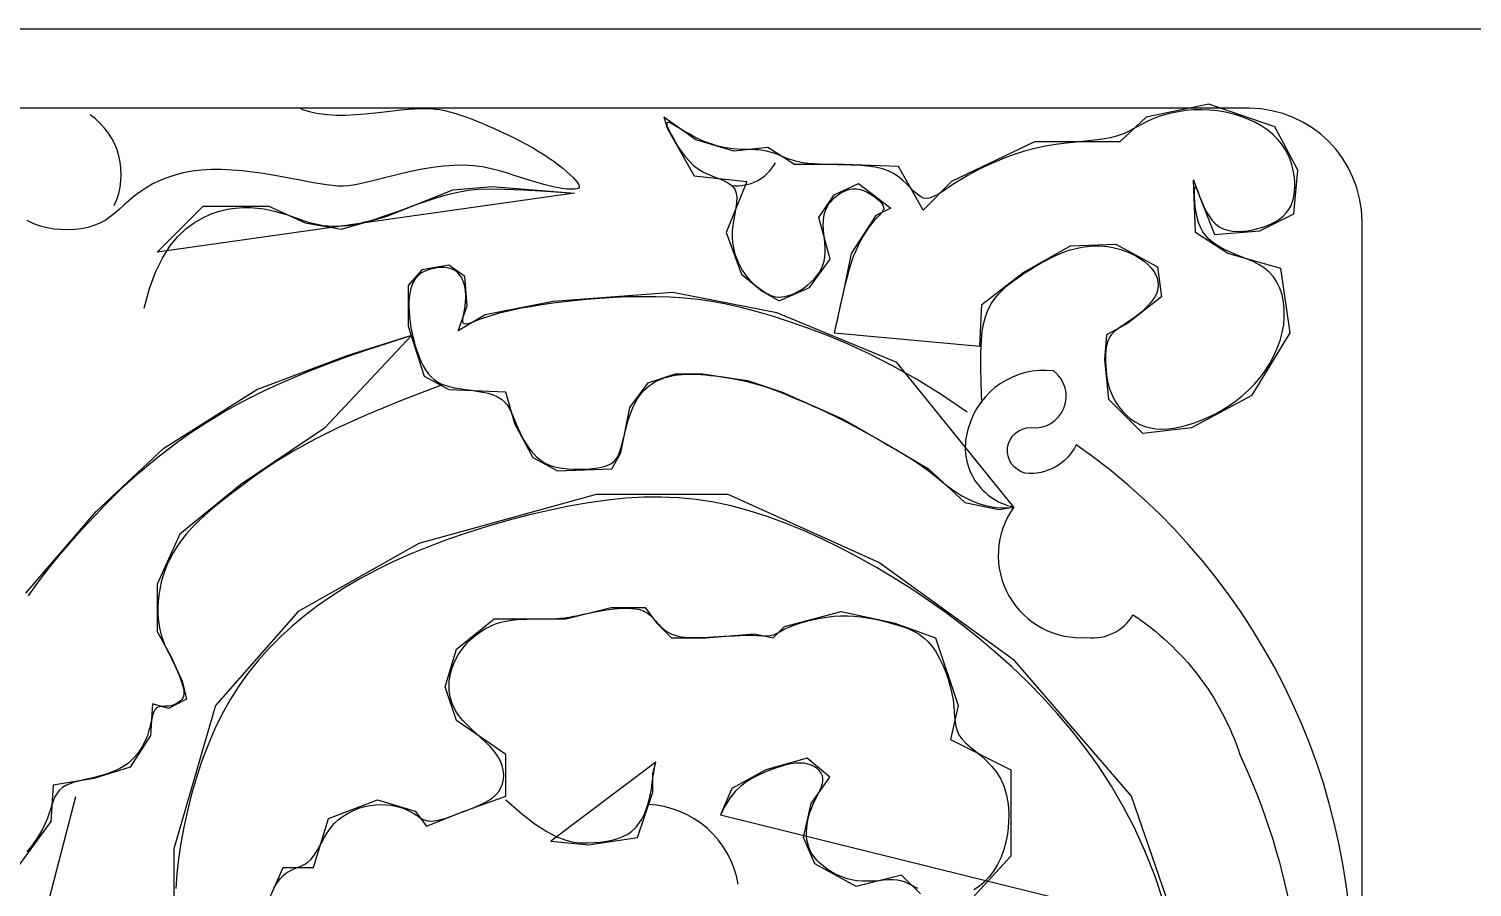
# Model space of a CAD drawing. Header units: metres. Extents: x 9271 to 18101, y 7802 to 23584.
# Drawn here: x 13684.8 to 13869, y 20436.5 to 20546.1 of the extents above; entities that cross this region are included whole.
import ezdxf

# ---------------------------------------------------------------- set-up
doc = ezdxf.new("R2010")
doc.units = ezdxf.units.M
for name, color, linetype in [('3', 3, 'Continuous'), ('4', 4, 'Continuous'), ('7', 7, 'Continuous')]:
    doc.layers.add(name, color=color, linetype=linetype)

msp = doc.modelspace()

# ---------------------------------------------------------------- linework, layer by layer
at = {"layer": '3'}
for points in [[(13719.41, 20535.94), (13719.71, 20535.8), (13720.7, 20535.48), (13721.75, 20535.26), (13722.85, 20535.13), (13724.02, 20535.08), (13725.24, 20535.08), (13726.48, 20535.14), (13727.72, 20535.23), (13728.95, 20535.35), (13730.12, 20535.48), (13731.23, 20535.61), (13732.25, 20535.73), (13733.17, 20535.82), (13733.99, 20535.88), (13734.74, 20535.92), (13735.42, 20535.93), (13736.05, 20535.91), (13736.66, 20535.85), (13737.25, 20535.77), (13737.85, 20535.66), (13738.46, 20535.51), (13739.09, 20535.33), (13739.75, 20535.12), (13740.43, 20534.89), (13741.13, 20534.63), (13741.85, 20534.34), (13742.6, 20534.03), (13743.37, 20533.7), (13744.17, 20533.35), (13744.98, 20532.98), (13745.81, 20532.6), (13746.64, 20532.2), (13747.46, 20531.79), (13748.27, 20531.36), (13749.05, 20530.93), (13749.8, 20530.49), (13750.52, 20530.04), (13751.19, 20529.59), (13751.82, 20529.15), (13752.4, 20528.71), (13752.93, 20528.28), (13753.41, 20527.88), (13753.84, 20527.49), (13754.21, 20527.14), (13754.52, 20526.81), (13754.76, 20526.52), (13754.93, 20526.27), (13755.02, 20526.05), (13755.02, 20525.88), (13754.92, 20525.74), (13754.72, 20525.65), (13754.42, 20525.6), (13753.99, 20525.6), (13753.46, 20525.64), (13752.84, 20525.72), (13752.13, 20525.84), (13751.36, 20526.01), (13750.53, 20526.21), (13749.66, 20526.45), (13748.75, 20526.72), (13747.82, 20527.02), (13746.87, 20527.34), (13745.89, 20527.65), (13744.86, 20527.96), (13743.8, 20528.23), (13742.69, 20528.45), (13741.52, 20528.6), (13740.29, 20528.67), (13739.01, 20528.65), (13737.68, 20528.55), (13736.33, 20528.38), (13734.99, 20528.16), (13733.68, 20527.9), (13732.42, 20527.62), (13731.24, 20527.34), (13730.16, 20527.07), (13729.19, 20526.82), (13728.33, 20526.6), (13727.56, 20526.41), (13726.85, 20526.25), (13726.18, 20526.14), (13725.53, 20526.05), (13724.88, 20526.01), (13724.22, 20526.02), (13723.51, 20526.07), (13722.77, 20526.16), (13721.97, 20526.28), (13721.12, 20526.43), (13720.21, 20526.6), (13719.24, 20526.79), (13718.2, 20527), (13717.09, 20527.21), (13715.9, 20527.41), (13714.64, 20527.61), (13713.35, 20527.79), (13712.03, 20527.94), (13710.69, 20528.05), (13709.37, 20528.11), (13708.07, 20528.11), (13706.81, 20528.04), (13705.61, 20527.9), (13704.46, 20527.69), (13703.38, 20527.41), (13702.36, 20527.07), (13701.4, 20526.67), (13700.51, 20526.24), (13699.68, 20525.76), (13698.91, 20525.25), (13698.21, 20524.72), (13697.55, 20524.17), (13696.93, 20523.62), (13696.33, 20523.08), (13695.73, 20522.56), (13695.12, 20522.08), (13694.49, 20521.64), (13693.81, 20521.27), (13693.07, 20520.97), (13692.29, 20520.73), (13691.46, 20520.56), (13690.61, 20520.46), (13689.74, 20520.43), (13688.85, 20520.45), (13687.97, 20520.53), (13687.1, 20520.68), (13686.24, 20520.88), (13685.39, 20521.19), (13684.53, 20521.63)], [(13806.42, 20498.34), (13806.42, 20498.34), (13806.34, 20500.85), (13806.31, 20502.98), (13806.32, 20504.76), (13806.38, 20506.26), (13806.5, 20507.51), (13806.68, 20508.56), (13806.93, 20509.46), (13807.24, 20510.25), (13807.64, 20510.98), (13808.1, 20511.65), (13808.62, 20512.27), (13809.19, 20512.85), (13809.81, 20513.4), (13810.47, 20513.91), (13811.15, 20514.4), (13811.85, 20514.88), (13812.57, 20515.34), (13813.29, 20515.78), (13814.03, 20516.21), (13814.76, 20516.61), (13815.51, 20516.98), (13816.25, 20517.31), (13816.99, 20517.6), (13817.73, 20517.86), (13818.47, 20518.06), (13819.21, 20518.21), (13819.93, 20518.31), (13820.66, 20518.37), (13821.38, 20518.37), (13822.09, 20518.33), (13822.79, 20518.24), (13823.49, 20518.1), (13824.18, 20517.91), (13824.86, 20517.67), (13825.5, 20517.4), (13826.12, 20517.09), (13826.7, 20516.74), (13827.22, 20516.37), (13827.69, 20515.98), (13828.08, 20515.56), (13828.41, 20515.13), (13828.66, 20514.69), (13828.83, 20514.24), (13828.93, 20513.78), (13828.95, 20513.32), (13828.9, 20512.86), (13828.77, 20512.4), (13828.57, 20511.94), (13828.29, 20511.49), (13827.95, 20511.05), (13827.56, 20510.63), (13827.13, 20510.22), (13826.68, 20509.83), (13826.22, 20509.46), (13825.75, 20509.12), (13825.31, 20508.8), (13824.88, 20508.51), (13824.48, 20508.25), (13824.12, 20508), (13823.78, 20507.76), (13823.48, 20507.52), (13823.2, 20507.28), (13822.97, 20507.03), (13822.77, 20506.75), (13822.61, 20506.45), (13822.48, 20506.12), (13822.38, 20505.77), (13822.31, 20505.39), (13822.27, 20504.98), (13822.24, 20504.54), (13822.24, 20504.07), (13822.24, 20503.57), (13822.27, 20503.05), (13822.31, 20502.49), (13822.37, 20501.92), (13822.46, 20501.33), (13822.59, 20500.74), (13822.76, 20500.14), (13822.98, 20499.54), (13823.25, 20498.95), (13823.58, 20498.36), (13823.97, 20497.8), (13824.41, 20497.27), (13824.9, 20496.77), (13825.44, 20496.32), (13826.02, 20495.92), (13826.63, 20495.59), (13827.28, 20495.33), (13827.96, 20495.14), (13828.67, 20495.03), (13829.4, 20494.99), (13830.17, 20495.02), (13830.96, 20495.11), (13831.78, 20495.27), (13832.62, 20495.49), (13833.48, 20495.77), (13834.37, 20496.1), (13835.27, 20496.48), (13836.17, 20496.91), (13837.08, 20497.41), (13837.97, 20497.96), (13838.84, 20498.56), (13839.68, 20499.23), (13840.49, 20499.95), (13841.25, 20500.74), (13841.96, 20501.57), (13842.61, 20502.45), (13843.2, 20503.38), (13843.72, 20504.33), (13844.16, 20505.31), (13844.52, 20506.31), (13844.8, 20507.31), (13844.98, 20508.32), (13845.06, 20509.33), (13845.06, 20510.31), (13844.96, 20511.25), (13844.77, 20512.15), (13844.49, 20512.99), (13844.12, 20513.75), (13843.67, 20514.44), (13843.13, 20515.02), (13842.52, 20515.52), (13841.86, 20515.96), (13841.15, 20516.33), (13840.43, 20516.66), (13839.69, 20516.96), (13838.97, 20517.25), (13838.27, 20517.53), (13837.61, 20517.83), (13837, 20518.14), (13836.43, 20518.47), (13835.91, 20518.84), (13835.44, 20519.25), (13835.03, 20519.69), (13834.67, 20520.19), (13834.37, 20520.75), (13834.12, 20521.37), (13833.94, 20522.02), (13833.8, 20522.7), (13833.7, 20523.36), (13833.63, 20523.99), (13833.6, 20524.57), (13833.59, 20525.07), (13833.6, 20525.46), (13833.62, 20525.73), (13833.66, 20525.88), (13833.71, 20525.91), (13833.77, 20525.85), (13833.86, 20525.68), (13833.96, 20525.43), (13834.09, 20525.1), (13834.25, 20524.69), (13834.43, 20524.23), (13834.64, 20523.72), (13834.88, 20523.18), (13835.16, 20522.64), (13835.49, 20522.12), (13835.85, 20521.63), (13836.27, 20521.19), (13836.74, 20520.83), (13837.27, 20520.56), (13837.84, 20520.38), (13838.45, 20520.27), (13839.08, 20520.23), (13839.74, 20520.25), (13840.4, 20520.32), (13841.05, 20520.44), (13841.7, 20520.59), (13842.32, 20520.77), (13842.91, 20520.98), (13843.48, 20521.22), (13844, 20521.5), (13844.49, 20521.82), (13844.92, 20522.18), (13845.31, 20522.59), (13845.64, 20523.04), (13845.92, 20523.55), (13846.13, 20524.11), (13846.28, 20524.7), (13846.38, 20525.33), (13846.42, 20525.98), (13846.4, 20526.65), (13846.33, 20527.34), (13846.21, 20528.03), (13846.03, 20528.73), (13845.79, 20529.41), (13845.5, 20530.09), (13845.13, 20530.75), (13844.7, 20531.4), (13844.2, 20532.01), (13843.61, 20532.6), (13842.94, 20533.14), (13842.19, 20533.65), (13841.37, 20534.11), (13840.48, 20534.52), (13839.54, 20534.88), (13838.56, 20535.19), (13837.55, 20535.43), (13836.52, 20535.61), (13835.49, 20535.72), (13834.47, 20535.76), (13833.47, 20535.73), (13832.48, 20535.65), (13831.53, 20535.51), (13830.62, 20535.33), (13829.76, 20535.1), (13828.95, 20534.84), (13828.2, 20534.55), (13827.53, 20534.24), (13826.9, 20533.91), (13826.29, 20533.58), (13825.69, 20533.26), (13825.06, 20532.95), (13824.39, 20532.66), (13823.64, 20532.4), (13822.81, 20532.18), (13821.86, 20532), (13820.81, 20531.86), (13819.68, 20531.74), (13818.47, 20531.61), (13817.2, 20531.48), (13815.9, 20531.31), (13814.57, 20531.09), (13813.22, 20530.81), (13811.88, 20530.46), (13810.56, 20530.03), (13809.27, 20529.56), (13808.02, 20529.04), (13806.83, 20528.5), (13805.7, 20527.94), (13804.66, 20527.38), (13803.72, 20526.83), (13802.88, 20526.3), (13802.14, 20525.81), (13801.48, 20525.37), (13800.89, 20525), (13800.37, 20524.71), (13799.88, 20524.52), (13799.44, 20524.44), (13799.01, 20524.49), (13798.59, 20524.68), (13798.17, 20524.98), (13797.73, 20525.37), (13797.29, 20525.82), (13796.81, 20526.3), (13796.3, 20526.78), (13795.75, 20527.23), (13795.14, 20527.63), (13794.48, 20527.95), (13793.76, 20528.2), (13793.01, 20528.39), (13792.22, 20528.52), (13791.4, 20528.61), (13790.57, 20528.67), (13789.73, 20528.7), (13788.9, 20528.72), (13788.07, 20528.73), (13787.27, 20528.75), (13786.48, 20528.77), (13785.71, 20528.8), (13784.98, 20528.84), (13784.27, 20528.91), (13783.6, 20529), (13782.98, 20529.12), (13782.4, 20529.27), (13781.85, 20529.45), (13781.34, 20529.64), (13780.84, 20529.83), (13780.37, 20530.03), (13779.9, 20530.21), (13779.43, 20530.36), (13778.95, 20530.49), (13778.46, 20530.57), (13777.96, 20530.63), (13777.44, 20530.66), (13776.91, 20530.67), (13776.37, 20530.68), (13775.81, 20530.7), (13775.25, 20530.72), (13774.68, 20530.77), (13774.11, 20530.84), (13773.52, 20530.95), (13772.94, 20531.08), (13772.35, 20531.24), (13771.77, 20531.43), (13771.19, 20531.64), (13770.62, 20531.88), (13770.05, 20532.14), (13769.5, 20532.42), (13768.97, 20532.71), (13768.46, 20533), (13767.99, 20533.28), (13767.56, 20533.54), (13767.17, 20533.77), (13766.85, 20533.95), (13766.59, 20534.07), (13766.4, 20534.13), (13766.27, 20534.11), (13766.22, 20534.03), (13766.22, 20533.88), (13766.28, 20533.66), (13766.4, 20533.37), (13766.57, 20533.01), (13766.79, 20532.58), (13767.05, 20532.08), (13767.36, 20531.53), (13767.72, 20530.94), (13768.13, 20530.34), (13768.58, 20529.75), (13769.09, 20529.18), (13769.64, 20528.66), (13770.25, 20528.19), (13770.91, 20527.81), (13771.59, 20527.49), (13772.28, 20527.2), (13772.95, 20526.94), (13773.56, 20526.67), (13774.11, 20526.37), (13774.56, 20526.03), (13774.88, 20525.62), (13775.07, 20525.12), (13775.14, 20524.55), (13775.11, 20523.92), (13775.02, 20523.23), (13774.9, 20522.51), (13774.76, 20521.77), (13774.64, 20521.02), (13774.56, 20520.27), (13774.55, 20519.54), (13774.6, 20518.83), (13774.71, 20518.15), (13774.87, 20517.5), (13775.07, 20516.89), (13775.31, 20516.31), (13775.57, 20515.77), (13775.85, 20515.28), (13776.14, 20514.84), (13776.44, 20514.44), (13776.75, 20514.08), (13777.06, 20513.76), (13777.38, 20513.47), (13777.69, 20513.2), (13778, 20512.97), (13778.31, 20512.75), (13778.61, 20512.54), (13778.9, 20512.36), (13779.2, 20512.2), (13779.5, 20512.06), (13779.81, 20511.96), (13780.14, 20511.89), (13780.48, 20511.85), (13780.84, 20511.86), (13781.23, 20511.91), (13781.64, 20512.01), (13782.07, 20512.15), (13782.51, 20512.32), (13782.94, 20512.54), (13783.38, 20512.79), (13783.81, 20513.07), (13784.23, 20513.39), (13784.62, 20513.74), (13785, 20514.11), (13785.34, 20514.52), (13785.65, 20514.95), (13785.91, 20515.42), (13786.13, 20515.91), (13786.3, 20516.42), (13786.4, 20516.97), (13786.45, 20517.54), (13786.44, 20518.13), (13786.41, 20518.73), (13786.35, 20519.33), (13786.28, 20519.92), (13786.23, 20520.51), (13786.19, 20521.07), (13786.2, 20521.6), (13786.26, 20522.09), (13786.36, 20522.55), (13786.51, 20522.97), (13786.7, 20523.37), (13786.92, 20523.73), (13787.18, 20524.06), (13787.46, 20524.37), (13787.77, 20524.65), (13788.1, 20524.91), (13788.44, 20525.14), (13788.81, 20525.34), (13789.19, 20525.49), (13789.58, 20525.6), (13790, 20525.66), (13790.43, 20525.65), (13790.87, 20525.58), (13791.33, 20525.44), (13791.79, 20525.24), (13792.24, 20525), (13792.66, 20524.72), (13793.04, 20524.43), (13793.37, 20524.13), (13793.63, 20523.84), (13793.81, 20523.57), (13793.9, 20523.33), (13793.91, 20523.11), (13793.84, 20522.9), (13793.7, 20522.69), (13793.51, 20522.46), (13793.27, 20522.22), (13792.99, 20521.93), (13792.68, 20521.6), (13792.36, 20521.2), (13792.02, 20520.76), (13791.67, 20520.25), (13791.33, 20519.7), (13790.98, 20519.09), (13790.65, 20518.44), (13790.33, 20517.75), (13790.03, 20517.01), (13789.75, 20516.23), (13789.49, 20515.39), (13789.23, 20514.45), (13788.96, 20513.38), (13788.68, 20512.16), (13788.36, 20510.75), (13787.99, 20509.13), (13787.57, 20507.27), (13806.18, 20505.58), (13806.42, 20510.89), (13811.73, 20515), (13817.77, 20518.38), (13823.57, 20518.62), (13828.89, 20515.72), (13829.37, 20511.86), (13825.02, 20508.48), (13822.37, 20507.03), (13822.12, 20503.89), (13822.61, 20498.83), (13826.96, 20494.48), (13833.24, 20495.2), (13840.97, 20499.31), (13845.8, 20507.27), (13844.6, 20515.48), (13837.83, 20517.41), (13833.72, 20520.07), (13833.48, 20526.83), (13833.96, 20525.38), (13836.14, 20519.83), (13841.94, 20520.31), (13846.29, 20522.48), (13846.77, 20528.03), (13843.87, 20533.59), (13835.41, 20536.48), (13827.44, 20534.79), (13824.06, 20531.65), (13813.18, 20531.65), (13802.55, 20526.59), (13798.93, 20522.96), (13795.79, 20528.52), (13788.78, 20528.76), (13782.5, 20528.76), (13779.11, 20530.93), (13774.76, 20530.45), (13769.93, 20531.9), (13765.82, 20534.79), (13766.31, 20533.34), (13769.69, 20527.31), (13776.45, 20526.59), (13773.8, 20520.07), (13775.73, 20514.76), (13778.39, 20512.58), (13780.56, 20511.38), (13784.43, 20513.07), (13787.09, 20516.69), (13785.64, 20522), (13787.57, 20524.9), (13790.71, 20526.34), (13794.82, 20523.21), (13792.89, 20522.24), (13789.74, 20517.41), (13788.78, 20512.58), (13787.57, 20507.27)], [(13699.47, 20510.45), (13699.47, 20510.45), (13700.15, 20512.93), (13700.94, 20515.04), (13701.82, 20516.83), (13702.76, 20518.33), (13703.77, 20519.56), (13704.81, 20520.55), (13705.87, 20521.34), (13706.95, 20521.97), (13708.02, 20522.45), (13709.08, 20522.81), (13710.11, 20523.06), (13711.13, 20523.21), (13712.1, 20523.27), (13713.04, 20523.26), (13713.94, 20523.2), (13714.78, 20523.09), (13715.56, 20522.94), (13716.3, 20522.77), (13716.98, 20522.57), (13717.64, 20522.37), (13718.26, 20522.16), (13718.86, 20521.95), (13719.44, 20521.74), (13720.02, 20521.55), (13720.6, 20521.38), (13721.18, 20521.23), (13721.76, 20521.1), (13722.35, 20521), (13722.96, 20520.93), (13723.57, 20520.89), (13724.2, 20520.89), (13724.84, 20520.92), (13725.51, 20520.99), (13726.2, 20521.1), (13726.91, 20521.25), (13727.65, 20521.43), (13728.42, 20521.64), (13729.22, 20521.88), (13730.05, 20522.16), (13730.93, 20522.46), (13731.84, 20522.78), (13732.78, 20523.13), (13733.75, 20523.48), (13734.74, 20523.83), (13735.74, 20524.18), (13736.75, 20524.5), (13737.75, 20524.81), (13738.76, 20525.08), (13739.76, 20525.3), (13740.85, 20525.48), (13742.11, 20525.6), (13743.65, 20525.66), (13745.55, 20525.64), (13747.92, 20525.55), (13750.84, 20525.38), (13754.42, 20525.11), (13701.15, 20517.57), (13707.02, 20523.43), (13715.41, 20523.43), (13720.02, 20521.34), (13724.64, 20520.5), (13730.51, 20522.18), (13738.9, 20525.53), (13743.93, 20525.95), (13754.42, 20525.11)], [(13804.55, 20497.15), (13804.55, 20497.15), (13801.25, 20499.39), (13798.08, 20501.35), (13795.04, 20503.06), (13792.13, 20504.55), (13789.36, 20505.83), (13786.73, 20506.93), (13784.24, 20507.88), (13781.9, 20508.7), (13779.7, 20509.4), (13777.64, 20510), (13775.68, 20510.51), (13773.8, 20510.93), (13771.98, 20511.26), (13770.2, 20511.52), (13768.43, 20511.7), (13766.66, 20511.82), (13764.86, 20511.88), (13763.04, 20511.89), (13761.23, 20511.86), (13759.44, 20511.78), (13757.68, 20511.67), (13755.98, 20511.53), (13754.34, 20511.37), (13752.79, 20511.2), (13751.35, 20511.01), (13750, 20510.82), (13748.75, 20510.62), (13747.6, 20510.41), (13746.54, 20510.19), (13745.57, 20509.97), (13744.69, 20509.75), (13743.89, 20509.51), (13743.17, 20509.28), (13742.53, 20509.05), (13741.97, 20508.84), (13741.49, 20508.65), (13741.09, 20508.51), (13740.76, 20508.41), (13740.51, 20508.37), (13740.33, 20508.41), (13740.22, 20508.52), (13740.17, 20508.7), (13740.16, 20508.95), (13740.2, 20509.25), (13740.26, 20509.59), (13740.33, 20509.98), (13740.41, 20510.39), (13740.47, 20510.81), (13740.51, 20511.25), (13740.53, 20511.69), (13740.53, 20512.13), (13740.5, 20512.56), (13740.45, 20512.97), (13740.37, 20513.37), (13740.26, 20513.74), (13740.13, 20514.08), (13739.98, 20514.39), (13739.79, 20514.66), (13739.58, 20514.9), (13739.34, 20515.1), (13739.08, 20515.27), (13738.8, 20515.4), (13738.49, 20515.5), (13738.16, 20515.57), (13737.81, 20515.61), (13737.44, 20515.62), (13737.06, 20515.6), (13736.67, 20515.55), (13736.29, 20515.47), (13735.92, 20515.37), (13735.56, 20515.24), (13735.22, 20515.09), (13734.91, 20514.92), (13734.63, 20514.72), (13734.37, 20514.49), (13734.14, 20514.23), (13733.94, 20513.93), (13733.76, 20513.59), (13733.61, 20513.21), (13733.49, 20512.78), (13733.39, 20512.31), (13733.33, 20511.79), (13733.29, 20511.23), (13733.28, 20510.63), (13733.3, 20509.99), (13733.35, 20509.33), (13733.43, 20508.64), (13733.54, 20507.93), (13733.68, 20507.2), (13733.85, 20506.46), (13734.05, 20505.73), (13734.28, 20505.02), (13734.53, 20504.33), (13734.8, 20503.68), (13735.1, 20503.08), (13735.42, 20502.54), (13735.75, 20502.07), (13736.11, 20501.67), (13736.5, 20501.32), (13736.92, 20501.03), (13737.38, 20500.79), (13737.89, 20500.59), (13738.45, 20500.42), (13739.07, 20500.28), (13739.75, 20500.16), (13740.47, 20500.06), (13741.22, 20499.96), (13741.97, 20499.85), (13742.7, 20499.72), (13743.4, 20499.56), (13744.04, 20499.37), (13744.61, 20499.13), (13745.09, 20498.83), (13745.49, 20498.48), (13745.82, 20498.08), (13746.1, 20497.65), (13746.34, 20497.18), (13746.55, 20496.69), (13746.76, 20496.18), (13746.97, 20495.66), (13747.19, 20495.14), (13747.44, 20494.62), (13747.7, 20494.1), (13747.97, 20493.59), (13748.27, 20493.11), (13748.57, 20492.65), (13748.9, 20492.21), (13749.23, 20491.82), (13749.58, 20491.46), (13749.95, 20491.14), (13750.35, 20490.86), (13750.77, 20490.61), (13751.23, 20490.41), (13751.74, 20490.23), (13752.29, 20490.09), (13752.89, 20489.99), (13753.55, 20489.91), (13754.25, 20489.87), (13754.97, 20489.86), (13755.69, 20489.87), (13756.4, 20489.92), (13757.07, 20489.99), (13757.69, 20490.1), (13758.23, 20490.23), (13758.7, 20490.39), (13759.08, 20490.58), (13759.4, 20490.8), (13759.65, 20491.06), (13759.87, 20491.37), (13760.05, 20491.72), (13760.21, 20492.13), (13760.35, 20492.58), (13760.5, 20493.1), (13760.64, 20493.66), (13760.8, 20494.25), (13760.95, 20494.87), (13761.12, 20495.49), (13761.3, 20496.12), (13761.49, 20496.72), (13761.7, 20497.3), (13761.93, 20497.84), (13762.17, 20498.34), (13762.43, 20498.8), (13762.71, 20499.22), (13763.01, 20499.61), (13763.33, 20499.96), (13763.66, 20500.28), (13764.01, 20500.57), (13764.38, 20500.82), (13764.77, 20501.05), (13765.17, 20501.25), (13765.58, 20501.42), (13766, 20501.56), (13766.42, 20501.68), (13766.85, 20501.79), (13767.29, 20501.87), (13767.72, 20501.93), (13768.16, 20501.98), (13768.61, 20502), (13769.07, 20502.02), (13769.55, 20502.01), (13770.05, 20502), (13770.58, 20501.96), (13771.14, 20501.91), (13771.73, 20501.85), (13772.35, 20501.78), (13773, 20501.69), (13773.66, 20501.6), (13774.32, 20501.49), (13774.99, 20501.37), (13775.65, 20501.24), (13776.29, 20501.1), (13776.91, 20500.95), (13777.52, 20500.79), (13778.13, 20500.61), (13778.74, 20500.42), (13779.37, 20500.2), (13780.02, 20499.97), (13780.71, 20499.71), (13781.44, 20499.41), (13782.22, 20499.09), (13783.05, 20498.74), (13783.91, 20498.37), (13784.8, 20497.98), (13785.7, 20497.57), (13786.6, 20497.15), (13787.49, 20496.72), (13788.37, 20496.29), (13789.22, 20495.86), (13790.05, 20495.42), (13790.85, 20494.99), (13791.63, 20494.57), (13792.39, 20494.15), (13793.12, 20493.73), (13793.84, 20493.32), (13794.53, 20492.92), (13795.21, 20492.53), (13795.87, 20492.14), (13796.52, 20491.75), (13797.15, 20491.36), (13797.77, 20490.97), (13798.39, 20490.56), (13798.99, 20490.14), (13799.59, 20489.7), (13800.18, 20489.24), (13800.78, 20488.76), (13801.37, 20488.28), (13801.98, 20487.81), (13802.6, 20487.34), (13803.23, 20486.9), (13803.89, 20486.49), (13804.57, 20486.12), (13805.28, 20485.79), (13806.01, 20485.51), (13806.76, 20485.29), (13807.52, 20485.12), (13808.28, 20485), (13809.04, 20484.95), (13809.79, 20484.96), (13810.52, 20485.04), (13795.59, 20503.5), (13780.28, 20509.85), (13767, 20512.45), (13751.69, 20511.29), (13743.02, 20509.56), (13739.56, 20507.54), (13740.71, 20510.72), (13740.42, 20514.47), (13738.4, 20515.91), (13734.93, 20515.33), (13733.2, 20513.31), (13733.2, 20508.12), (13735.22, 20501.77), (13738.4, 20500.04), (13745.62, 20499.75), (13746.78, 20495.71), (13749.09, 20491.38), (13752.26, 20489.65), (13759.2, 20489.94), (13760.35, 20491.96), (13761.51, 20497.73), (13763.82, 20500.91), (13767.29, 20502.06), (13770.75, 20502.06), (13776.53, 20501.19), (13780.86, 20499.75), (13788.66, 20496.29), (13794.73, 20492.83), (13799.64, 20489.94), (13804.26, 20485.61), (13808.59, 20484.75), (13810.52, 20485.04)], [(13684.72, 20473.73), (13685.73, 20475.14), (13686.76, 20476.52), (13687.82, 20477.86), (13688.9, 20479.17), (13689.99, 20480.45), (13691.09, 20481.69), (13692.19, 20482.9), (13693.29, 20484.07), (13694.39, 20485.21), (13695.49, 20486.31), (13696.6, 20487.39), (13697.73, 20488.44), (13698.88, 20489.46), (13700.06, 20490.47), (13701.28, 20491.46), (13702.53, 20492.44), (13703.84, 20493.41), (13705.2, 20494.37), (13706.62, 20495.32), (13708.11, 20496.25), (13709.66, 20497.18), (13711.28, 20498.09), (13712.98, 20498.99), (13714.76, 20499.87), (13716.63, 20500.74), (13718.6, 20501.6), (13720.7, 20502.46), (13722.94, 20503.32), (13725.33, 20504.2), (13727.9, 20505.1), (13730.67, 20506.02), (13733.66, 20506.98), (13722.51, 20495.13), (13711.83, 20487.92), (13704.03, 20481.57), (13701.14, 20475.22), (13701.14, 20469.16), (13702.87, 20465.99), (13704.32, 20462.81), (13704.89, 20460.51), (13702.58, 20459.35), (13700.56, 20459.93), (13700.27, 20455.89), (13697.67, 20451.85), (13693.05, 20450.41), (13687.85, 20449.54), (13687.56, 20444.92), (13682.94, 20438.58)], [(13684.38, 20474.07), (13693.34, 20484.46), (13702, 20492.54), (13713.85, 20500.04), (13725.4, 20504.37), (13733.66, 20506.98)], [(13737.64, 20500.69), (13737.64, 20500.69), (13732.41, 20498.69), (13728, 20496.87), (13724.31, 20495.2), (13721.24, 20493.67), (13718.69, 20492.26), (13716.56, 20490.97), (13714.77, 20489.78), (13713.2, 20488.67), (13711.77, 20487.63), (13710.47, 20486.65), (13709.28, 20485.72), (13708.2, 20484.84), (13707.22, 20483.99), (13706.34, 20483.17), (13705.55, 20482.37), (13704.84, 20481.57), (13704.21, 20480.78), (13703.66, 20479.98), (13703.17, 20479.19), (13702.74, 20478.4), (13702.38, 20477.62), (13702.08, 20476.83), (13701.82, 20476.05), (13701.62, 20475.27), (13701.46, 20474.5), (13701.35, 20473.74), (13701.27, 20472.99), (13701.23, 20472.26), (13701.23, 20471.56), (13701.27, 20470.88), (13701.33, 20470.24), (13701.43, 20469.64), (13701.55, 20469.09), (13701.69, 20468.57), (13701.86, 20468.09), (13702.03, 20467.64), (13702.22, 20467.2), (13702.42, 20466.79), (13702.62, 20466.39), (13702.82, 20465.99), (13703.02, 20465.59), (13703.21, 20465.2), (13703.39, 20464.81), (13703.57, 20464.42), (13703.74, 20464.04), (13703.89, 20463.67), (13704.04, 20463.31), (13704.17, 20462.96), (13704.29, 20462.62), (13704.39, 20462.3), (13704.47, 20461.99), (13704.53, 20461.7), (13704.55, 20461.43), (13704.54, 20461.17), (13704.5, 20460.92), (13704.41, 20460.7), (13704.28, 20460.49), (13704.11, 20460.3), (13703.91, 20460.14), (13703.68, 20459.99), (13703.43, 20459.87), (13703.17, 20459.77), (13702.9, 20459.69), (13702.63, 20459.64), (13702.36, 20459.62), (13702.1, 20459.61), (13701.85, 20459.6), (13701.61, 20459.58), (13701.39, 20459.54), (13701.19, 20459.46), (13701.01, 20459.34), (13700.85, 20459.16), (13700.72, 20458.91), (13700.6, 20458.59), (13700.5, 20458.23), (13700.4, 20457.81), (13700.3, 20457.36), (13700.19, 20456.89), (13700.05, 20456.39), (13699.89, 20455.89), (13699.69, 20455.39), (13699.45, 20454.89), (13699.18, 20454.4), (13698.88, 20453.92), (13698.54, 20453.47), (13698.17, 20453.04), (13697.77, 20452.64), (13697.33, 20452.28), (13696.87, 20451.96), (13696.37, 20451.67), (13695.85, 20451.42), (13695.31, 20451.19), (13694.74, 20450.99), (13694.16, 20450.81), (13693.56, 20450.65), (13692.95, 20450.5), (13692.34, 20450.36), (13691.72, 20450.22), (13691.12, 20450.07), (13690.54, 20449.91), (13689.99, 20449.72), (13689.49, 20449.5), (13689.05, 20449.23), (13688.67, 20448.92), (13688.36, 20448.54), (13688.11, 20448.12), (13687.9, 20447.64), (13687.72, 20447.12), (13687.54, 20446.55), (13687.34, 20445.95), (13687.12, 20445.31), (13686.84, 20444.64), (13686.5, 20443.94), (13686.09, 20443.22), (13685.62, 20442.5), (13685.08, 20441.77), (13684.48, 20441.05)], [(13798.25, 20436.35), (13797.81, 20436.58), (13797.39, 20436.81), (13796.98, 20437.01), (13796.55, 20437.19), (13796.11, 20437.33), (13795.62, 20437.42), (13795.08, 20437.45), (13794.5, 20437.44), (13793.88, 20437.4), (13793.23, 20437.35), (13792.56, 20437.3), (13791.87, 20437.27), (13791.18, 20437.28), (13790.48, 20437.34), (13789.8, 20437.46), (13789.12, 20437.64), (13788.47, 20437.88), (13787.85, 20438.16), (13787.25, 20438.48), (13786.7, 20438.83), (13786.2, 20439.2), (13785.75, 20439.58), (13785.36, 20439.98), (13785.02, 20440.38), (13784.74, 20440.79), (13784.52, 20441.22), (13784.34, 20441.65), (13784.2, 20442.1), (13784.11, 20442.56), (13784.07, 20443.03), (13784.05, 20443.52), (13784.08, 20444.02), (13784.14, 20444.52), (13784.23, 20445.03), (13784.35, 20445.54), (13784.49, 20446.05), (13784.67, 20446.55), (13784.87, 20447.04), (13785.09, 20447.51), (13785.32, 20447.97), (13785.54, 20448.41), (13785.75, 20448.84), (13785.93, 20449.25), (13786.06, 20449.65), (13786.14, 20450.03), (13786.15, 20450.4), (13786.08, 20450.75), (13785.93, 20451.09), (13785.71, 20451.39), (13785.43, 20451.66), (13785.08, 20451.9), (13784.68, 20452.09), (13784.24, 20452.24), (13783.74, 20452.33), (13783.21, 20452.36), (13782.65, 20452.33), (13782.05, 20452.25), (13781.42, 20452.12), (13780.77, 20451.94), (13780.08, 20451.72), (13779.38, 20451.46), (13778.65, 20451.16), (13777.91, 20450.83), (13777.15, 20450.44), (13776.4, 20449.97), (13775.67, 20449.41), (13774.95, 20448.72), (13774.28, 20447.9), (13773.65, 20446.92), (13773.07, 20445.75), (13831.32, 20431.33), (13825.54, 20448.16), (13810.62, 20465.47), (13793.29, 20477.97), (13774.04, 20486.63), (13757.19, 20486.63), (13734.56, 20480.38), (13719.16, 20471.72), (13708.57, 20459.7), (13703.28, 20441.43), (13703.28, 20427.48)], [(13829.68, 20434.54), (13828.51, 20438.02), (13827.26, 20441.18), (13825.93, 20444.1), (13824.5, 20446.84), (13822.98, 20449.43), (13821.37, 20451.92), (13819.67, 20454.28), (13817.9, 20456.55), (13816.06, 20458.71), (13814.17, 20460.78), (13812.22, 20462.77), (13810.22, 20464.67), (13808.19, 20466.49), (13806.11, 20468.25), (13804.01, 20469.93), (13801.87, 20471.54), (13799.69, 20473.09), (13797.48, 20474.56), (13795.24, 20475.98), (13792.97, 20477.33), (13790.67, 20478.62), (13788.35, 20479.84), (13786.01, 20480.99), (13783.67, 20482.04), (13781.34, 20483), (13779.01, 20483.85), (13776.71, 20484.58), (13774.44, 20485.19), (13772.2, 20485.66), (13769.98, 20486), (13767.77, 20486.22), (13765.54, 20486.32), (13763.29, 20486.3), (13761, 20486.17), (13758.65, 20485.93), (13756.23, 20485.59), (13753.72, 20485.15), (13751.15, 20484.62), (13748.53, 20484.01), (13745.91, 20483.32), (13743.29, 20482.57), (13740.71, 20481.75), (13738.2, 20480.89), (13735.77, 20479.98), (13733.45, 20479.03), (13731.23, 20478.04), (13729.12, 20477), (13727.11, 20475.93), (13725.2, 20474.81), (13723.37, 20473.64), (13721.63, 20472.43), (13719.96, 20471.16), (13718.38, 20469.84), (13716.87, 20468.46), (13715.43, 20467.02), (13714.08, 20465.51), (13712.8, 20463.92), (13711.6, 20462.26), (13710.49, 20460.5), (13709.45, 20458.66), (13708.5, 20456.72), (13707.63, 20454.7), (13706.85, 20452.63), (13706.14, 20450.52), (13705.52, 20448.4), (13704.99, 20446.28), (13704.53, 20444.19), (13704.16, 20442.15), (13703.87, 20440.16), (13703.66, 20438.24), (13703.52, 20436.35)], [(13715.31, 20434.69), (13717.24, 20439.02), (13721.09, 20439.02), (13723.01, 20445.27), (13729.27, 20447.68), (13734.08, 20446.23), (13735.53, 20444.31), (13740.34, 20446.23), (13745.64, 20448.16), (13745.64, 20453.45), (13739.38, 20457.78), (13737.93, 20462.1), (13739.38, 20466.91), (13744.19, 20470.76), (13749.97, 20470.76), (13753.34, 20470.76), (13759.11, 20472.2), (13763.45, 20472.2), (13764.89, 20470.28), (13766.82, 20468.36), (13771.15, 20468.36), (13777.41, 20468.84), (13779.81, 20468.36), (13781.26, 20469.8), (13788.48, 20471.72), (13795.22, 20470.28), (13800.51, 20468.36), (13803.4, 20459.7), (13802.44, 20455.37), (13810.14, 20451.52), (13810.14, 20440.46), (13804.84, 20434.69)], [(13716.05, 20436.4), (13716.31, 20436.83), (13716.59, 20437.25), (13716.89, 20437.64), (13717.21, 20438), (13717.56, 20438.3), (13717.93, 20438.54), (13718.33, 20438.73), (13718.74, 20438.9), (13719.16, 20439.06), (13719.58, 20439.24), (13719.99, 20439.45), (13720.39, 20439.72), (13720.77, 20440.06), (13721.11, 20440.5), (13721.44, 20441.01), (13721.77, 20441.59), (13722.1, 20442.2), (13722.45, 20442.83), (13722.83, 20443.46), (13723.25, 20444.06), (13723.73, 20444.63), (13724.28, 20445.14), (13724.88, 20445.59), (13725.52, 20445.98), (13726.2, 20446.31), (13726.9, 20446.59), (13727.62, 20446.8), (13728.33, 20446.95), (13729.03, 20447.04), (13729.71, 20447.07), (13730.36, 20447.04), (13730.99, 20446.98), (13731.58, 20446.87), (13732.13, 20446.72), (13732.64, 20446.55), (13733.1, 20446.36), (13733.52, 20446.15), (13733.89, 20445.94), (13734.22, 20445.73), (13734.52, 20445.53), (13734.81, 20445.34), (13735.09, 20445.18), (13735.39, 20445.06), (13735.72, 20444.98), (13736.09, 20444.95), (13736.51, 20444.98), (13736.97, 20445.06), (13737.47, 20445.19), (13738.01, 20445.35), (13738.59, 20445.55), (13739.18, 20445.76), (13739.79, 20446), (13740.42, 20446.23), (13741.06, 20446.48), (13741.68, 20446.72), (13742.3, 20446.99), (13742.89, 20447.27), (13743.44, 20447.57), (13743.94, 20447.91), (13744.38, 20448.29), (13744.75, 20448.72), (13745.04, 20449.19), (13745.25, 20449.71), (13745.37, 20450.27), (13745.4, 20450.85), (13745.33, 20451.45), (13745.18, 20452.07), (13744.94, 20452.68), (13744.59, 20453.29), (13744.16, 20453.88), (13743.64, 20454.46), (13743.08, 20455.03), (13742.48, 20455.59), (13741.87, 20456.14), (13741.26, 20456.69), (13740.7, 20457.23), (13740.18, 20457.78), (13739.74, 20458.32), (13739.36, 20458.86), (13739.06, 20459.4), (13738.82, 20459.95), (13738.64, 20460.5), (13738.51, 20461.06), (13738.44, 20461.62), (13738.42, 20462.18), (13738.44, 20462.76), (13738.51, 20463.34), (13738.62, 20463.92), (13738.79, 20464.5), (13739, 20465.07), (13739.26, 20465.64), (13739.58, 20466.2), (13739.94, 20466.75), (13740.36, 20467.28), (13740.82, 20467.8), (13741.33, 20468.28), (13741.88, 20468.74), (13742.46, 20469.15), (13743.07, 20469.52), (13743.7, 20469.85), (13744.35, 20470.12), (13745.02, 20470.33), (13745.7, 20470.49), (13746.38, 20470.6), (13747.05, 20470.68), (13747.71, 20470.73), (13748.36, 20470.75), (13748.98, 20470.76), (13749.57, 20470.76), (13750.12, 20470.76), (13750.65, 20470.76), (13751.16, 20470.77), (13751.65, 20470.79), (13752.15, 20470.82), (13752.66, 20470.86), (13753.18, 20470.92), (13753.74, 20471), (13754.33, 20471.1), (13754.95, 20471.22), (13755.59, 20471.35), (13756.25, 20471.48), (13756.91, 20471.62), (13757.57, 20471.74), (13758.23, 20471.86), (13758.87, 20471.96), (13759.49, 20472.04), (13760.09, 20472.1), (13760.65, 20472.13), (13761.19, 20472.13), (13761.69, 20472.11), (13762.16, 20472.06), (13762.58, 20471.99), (13762.97, 20471.88), (13763.3, 20471.75), (13763.61, 20471.59), (13763.87, 20471.4), (13764.12, 20471.2), (13764.34, 20470.98), (13764.56, 20470.75), (13764.76, 20470.52), (13764.97, 20470.28), (13765.19, 20470.04), (13765.41, 20469.8), (13765.65, 20469.57), (13765.91, 20469.36), (13766.2, 20469.15), (13766.51, 20468.97), (13766.84, 20468.81), (13767.22, 20468.68), (13767.63, 20468.57), (13768.07, 20468.49), (13768.56, 20468.44), (13769.07, 20468.41), (13769.62, 20468.39), (13770.21, 20468.39), (13770.82, 20468.41), (13771.47, 20468.44), (13772.14, 20468.47), (13772.84, 20468.51), (13773.54, 20468.55), (13774.24, 20468.59), (13774.92, 20468.62), (13775.58, 20468.65), (13776.19, 20468.67), (13776.76, 20468.68), (13777.28, 20468.67), (13777.73, 20468.65), (13778.14, 20468.63), (13778.51, 20468.62), (13778.84, 20468.61), (13779.13, 20468.61), (13779.4, 20468.63), (13779.65, 20468.68), (13779.89, 20468.75), (13780.12, 20468.85), (13780.37, 20468.98), (13780.64, 20469.13), (13780.94, 20469.29), (13781.3, 20469.48), (13781.72, 20469.67), (13782.22, 20469.88), (13782.8, 20470.09), (13783.47, 20470.3), (13784.2, 20470.51), (13784.98, 20470.7), (13785.8, 20470.87), (13786.65, 20471), (13787.52, 20471.11), (13788.4, 20471.16), (13789.27, 20471.16), (13790.12, 20471.12), (13790.97, 20471.04), (13791.81, 20470.92), (13792.63, 20470.77), (13793.43, 20470.6), (13794.21, 20470.4), (13794.98, 20470.2), (13795.72, 20469.98), (13796.43, 20469.75), (13797.12, 20469.48), (13797.78, 20469.17), (13798.42, 20468.8), (13799.02, 20468.36), (13799.58, 20467.84), (13800.11, 20467.23), (13800.6, 20466.52), (13801.05, 20465.73), (13801.46, 20464.87), (13801.83, 20463.98), (13802.14, 20463.06), (13802.4, 20462.15), (13802.61, 20461.26), (13802.76, 20460.42), (13802.85, 20459.64), (13802.91, 20458.92), (13802.96, 20458.26), (13803.02, 20457.64), (13803.12, 20457.05), (13803.28, 20456.5), (13803.52, 20455.97), (13803.88, 20455.45), (13804.36, 20454.94), (13804.95, 20454.42), (13805.61, 20453.88), (13806.31, 20453.31), (13807.01, 20452.68), (13807.69, 20451.98), (13808.32, 20451.2), (13808.86, 20450.32), (13809.28, 20449.34), (13809.58, 20448.27), (13809.78, 20447.13), (13809.87, 20445.95), (13809.86, 20444.76), (13809.75, 20443.58), (13809.55, 20442.43), (13809.26, 20441.35), (13808.89, 20440.34), (13808.44, 20439.41), (13807.93, 20438.57), (13807.36, 20437.83), (13806.74, 20437.18), (13806.09, 20436.62), (13805.4, 20436.17)], [(13745.64, 20447.68), (13745.64, 20447.68), (13747.65, 20445.92), (13749.39, 20444.58), (13750.88, 20443.61), (13752.17, 20442.93), (13753.3, 20442.51), (13754.3, 20442.28), (13755.21, 20442.19), (13756.07, 20442.19), (13756.9, 20442.22), (13757.71, 20442.28), (13758.5, 20442.38), (13759.24, 20442.52), (13759.95, 20442.72), (13760.61, 20442.97), (13761.22, 20443.29), (13761.76, 20443.67), (13762.24, 20444.13), (13762.66, 20444.64), (13763.01, 20445.21), (13763.32, 20445.81), (13763.57, 20446.43), (13763.78, 20447.06), (13763.95, 20447.68), (13764.09, 20448.28), (13764.2, 20448.85), (13764.28, 20449.39), (13764.35, 20449.91), (13764.42, 20450.42), (13764.5, 20450.93), (13764.58, 20451.43), (13764.69, 20451.93), (13764.83, 20452.46), (13751.41, 20442.39), (13756.23, 20441.91), (13762.48, 20442.87), (13764.41, 20448.64), (13764.41, 20451.04), (13764.83, 20452.46)], [(13798.59, 20435.66), (13796.18, 20438.06), (13790.4, 20436.62), (13785.11, 20439.5), (13783.66, 20442.87), (13784.63, 20447.2), (13787.03, 20450.56), (13784.15, 20452.97), (13778.85, 20451.52), (13774.52, 20449.12), (13773.07, 20445.75)], [(13687.39, 20407.69), (13686.91, 20421.16), (13687.39, 20435.1), (13690.76, 20448.09)]]:
    msp.add_lwpolyline(points, dxfattribs=at)
msp.add_lwpolyline([(13853.41, 20417.3, 0.27), (13818.49, 20493, -0.32), (13811.97, 20489.38, -0.9), (13812.7, 20495.18, 0.77), (13815.59, 20502.41, 0.37), (13804.73, 20495.18, 0.45), (13810.52, 20485.04, 0.64), (13819.94, 20468.4, 0.3), (13825.74, 20471.29, -0.17), (13839.38, 20453.45, -0.14), (13846.75, 20408.32)], format="xyb", dxfattribs=at)
for centre, radius, start, end in [((13687.32, 20527.52), 9.23, 334.3, 55.1), ((13775.19, 20531.59), 5.53, 263.03, 332.03), ((13763.35, 20434.94), 12.13, 9.38, 87.96)]:
    msp.add_arc(centre, radius, start, end, dxfattribs=at)
at = {"layer": '4'}
msp.add_line((11360.57, 20546.08), (14069.37, 20546.08), dxfattribs=at)
at = {"layer": '7'}
msp.add_lwpolyline([(13422.15, 20398.52, 0.45), (13442.95, 20392.7, -0.37), (13599.78, 20370.56, 0.12), (13692.76, 20342.03, 0.05), (13704.84, 20329.59), (13840.59, 20329.59, 0.41), (13854.99, 20343.99), (13854.99, 20521.54, 0.41), (13840.59, 20535.94), (13369.74, 20535.94, 0.59), (13357.62, 20513.76, -0.03)], format="xyb", close=True, dxfattribs=at)

doc.saveas('drawing.dxf')
